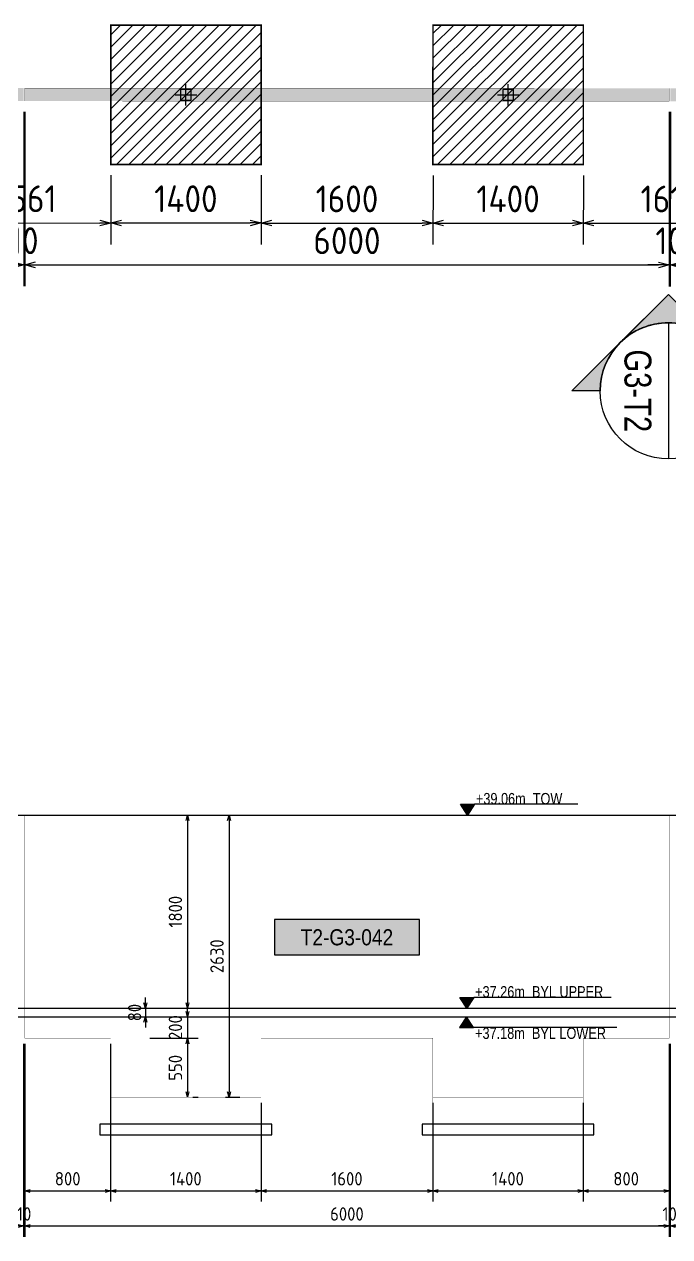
# Model space of a CAD drawing. Header units: centimetres. Extents: x -6122352 to 7132207, y -1694241 to 1947892.
# Drawn here: x 3388036 to 3394046, y 745346 to 756646 of the extents above; entities that cross this region are included whole.
import ezdxf
from ezdxf.enums import TextEntityAlignment as Align

# ---------------------------------------------------------------- set-up
doc = ezdxf.new("R2010")
doc.units = ezdxf.units.CM
doc.header["$MEASUREMENT"] = 0
doc.header["$PDMODE"] = 66
doc.header["$PDSIZE"] = 100
doc.linetypes.add('DASHED2', pattern=[0.375, 0.25, -0.125])
doc.linetypes.add('HIDDEN', pattern=[0.375, 0.25, -0.125])
for name, color, linetype in [('00-MI-DIM', 7, 'Continuous'), ('@MI-FOOTINGS', 7, 'Continuous'), ('@MI-TYPE-01', 30, 'Continuous'), ('@MI-TYPE-02', 6, 'Continuous'), ('JML-Dimension', 1, 'Continuous'), ('PANEL-TAGS', 7, 'Continuous'), ('SECTION', 130, 'Continuous')]:
    doc.layers.add(name, color=color, linetype=linetype)
doc.styles.add('Arial Narrow', font='ARIALN.TTF', dxfattribs={"width": 0.95, "height": 500})
doc.styles.add('PANELTAG_STYLE', font='arial.ttf')
doc.styles.add('Schueco-BEMSTIL', font='isocpeur.ttf', dxfattribs={"width": 0.9})
doc.styles.add('txt-Pisa-std', font='arial.ttf', dxfattribs={"width": 0.8})
doc.dimstyles.new('MI- JWC-TXT-2.5 MM', dxfattribs={"dimscale": 1.5, "dimtxt": 2.5, "dimasz": 1, "dimexe": 2, "dimexo": 1, "dimgap": 1, "dimtad": 1, "dimdec": 0, "dimdsep": 46, "dimtxsty": 'Schueco-BEMSTIL', "dimblk": 'OPEN30', "dimcen": 0, "dimdle": 2, "dimclrd": 140, "dimclre": 8, "dimclrt": 40, "dimadec": 0, "dimazin": 2, "dimtfac": 1, "dimtdec": 0, "dimtix": 1, "dimtmove": 2, "dimatfit": 3, "dimldrblk": 'OPEN', "dimfxl": 2, "dimlwd": -1, "dimlwe": -1, "dimarcsym": 0})

# ---------------------------------------------------------------- blocks, each defined once
blk = doc.blocks.new('_Open30')
at = {"color": 0, "linetype": 'ByBlock', "lineweight": -2}
for p, q in [((-1, 0.27), (0, 0)), ((0, 0), (-1, -0.27)), ((0, 0), (-1, 0))]:
    blk.add_line(p, q, dxfattribs=at)
blk = doc.blocks.new('*D1443')
at = {"layer": '00-MI-DIM', "color": 140, "transparency": 16777216}
for p, q in [((396564, -194593), (396564, -194493)), ((396564, -194703), (396564, -194693)), ((396564, -194803), (396564, -194903))]:
    blk.add_line(p, q, dxfattribs=at)
at = {"layer": '00-MI-DIM', "color": 8, "transparency": 16777216}
for p, q in [((395137, -194692), (396764, -194693)), ((395137, -194702), (396764, -194703))]:
    blk.add_line(p, q, dxfattribs=at)
at = {"layer": 'Defpoints', "color": 0, "transparency": 16777216}
for p in [(395037, -194692), (395037, -194702), (396564, -194693)]:
    blk.add_point(p, dxfattribs=at)
at = {"layer": '00-MI-DIM', "color": 140, "transparency": 16777216, "xscale": 100, "yscale": 100, "zscale": 100}
for p, rotation in [((396564, -194693), 269.9897341789317), ((396564, -194703), 89.98973417893167)]:
    blk.add_blockref('_Open30', p, dxfattribs=dict(at, rotation=rotation))
at = {"layer": '00-MI-DIM', "color": 40, "transparency": 16777216, "insert": (396339, -194698), "char_height": 250, "attachment_point": 5, "rotation": 89.9897, "style": 'Schueco-BEMSTIL'}
blk.add_mtext('10', dxfattribs=at)
blk = doc.blocks.new('_Open')
at = {"color": 0, "linetype": 'ByBlock', "lineweight": -2}
for p, q in [((-1, 0.2), (0, 0)), ((-1, -0.2), (0, 0)), ((0, 0), (-1, 0))]:
    blk.add_line(p, q, dxfattribs=at)
blk = doc.blocks.new('*D1445')
at = {"layer": '00-MI-DIM', "color": 8, "transparency": 16777216}
for p, q in [((395139, -188692), (396765, -188693)), ((395137, -194692), (396764, -194693))]:
    blk.add_line(p, q, dxfattribs=at)
at = {"layer": '00-MI-DIM', "color": 140, "transparency": 16777216}
blk.add_line((396564, -194593), (396565, -188793), dxfattribs=at)
at = {"layer": 'Defpoints', "color": 0, "transparency": 16777216}
for p in [(395039, -188692), (396565, -188693), (395037, -194692)]:
    blk.add_point(p, dxfattribs=at)
at = {"layer": '00-MI-DIM', "color": 140, "transparency": 16777216, "xscale": 100, "yscale": 100, "zscale": 100}
for p, rotation in [((396565, -188693), 89.98973417893167), ((396564, -194693), 269.9897341789317)]:
    blk.add_blockref('_Open30', p, dxfattribs=dict(at, rotation=rotation))
at = {"layer": '00-MI-DIM', "color": 40, "transparency": 16777216, "insert": (396339, -191693), "char_height": 250, "attachment_point": 5, "rotation": 89.9897, "style": 'Schueco-BEMSTIL'}
blk.add_mtext('6000', dxfattribs=at)
blk = doc.blocks.new('*D1447')
at = {"layer": '00-MI-DIM', "color": 140, "transparency": 16777216}
for p, q in [((396565, -188583), (396565, -188483)), ((396565, -188693), (396565, -188683)), ((396565, -188793), (396565, -188893))]:
    blk.add_line(p, q, dxfattribs=at)
at = {"layer": '00-MI-DIM', "color": 8, "transparency": 16777216}
for p, q in [((395139, -188682), (396765, -188683)), ((395139, -188692), (396765, -188693))]:
    blk.add_line(p, q, dxfattribs=at)
at = {"layer": 'Defpoints', "color": 0, "transparency": 16777216}
for p in [(395039, -188682), (395039, -188692), (396565, -188683)]:
    blk.add_point(p, dxfattribs=at)
at = {"layer": '00-MI-DIM', "color": 140, "transparency": 16777216, "xscale": 100, "yscale": 100, "zscale": 100}
for p, rotation in [((396565, -188683), 269.9897341789317), ((396565, -188693), 89.98973417893167)]:
    blk.add_blockref('_Open30', p, dxfattribs=dict(at, rotation=rotation))
at = {"layer": '00-MI-DIM', "color": 40, "transparency": 16777216, "insert": (396340, -188688), "char_height": 250, "attachment_point": 5, "rotation": 89.9897, "style": 'Schueco-BEMSTIL'}
blk.add_mtext('10', dxfattribs=at)
blk = doc.blocks.new('T2-FOOTING PLAN')
at = {"layer": '@MI-FOOTINGS', "transparency": 33554679}
h = blk.add_hatch(dxfattribs=at)
h.set_pattern_fill('ANSI31', color=8, scale=650)
h.paths.add_polyline_path([(-700, 650), (700, 650), (700, -650), (-700, -650)])
at = {"layer": '@MI-FOOTINGS', "color": 160, "true_color": 0x3340f0, "const_width": 15}
blk.add_lwpolyline([(-700, 650), (700, 650), (700, -650), (-700, -650)], close=True, dxfattribs=at)
at = {"layer": '@MI-FOOTINGS', "color": 30}
blk.add_point((0, 0), dxfattribs=at)
blk = doc.blocks.new('*D1463')
at = {"layer": '00-MI-DIM', "color": 8, "transparency": 16777216}
for p, q in [((395729, -193892), (396374, -193893)), ((395730, -195453), (396373, -195454))]:
    blk.add_line(p, q, dxfattribs=at)
at = {"layer": '00-MI-DIM', "color": 140, "transparency": 16777216}
blk.add_line((396173, -195353), (396174, -193993), dxfattribs=at)
at = {"layer": 'Defpoints', "color": 0, "transparency": 16777216}
for p in [(395629, -193892), (396174, -193893), (395630, -195453)]:
    blk.add_point(p, dxfattribs=at)
at = {"layer": '00-MI-DIM', "color": 140, "transparency": 16777216, "xscale": 100, "yscale": 100, "zscale": 100}
for p, rotation in [((396174, -193893), 89.98973417893167), ((396173, -195453), 269.9897341789317)]:
    blk.add_blockref('_Open30', p, dxfattribs=dict(at, rotation=rotation))
at = {"layer": '00-MI-DIM', "color": 40, "transparency": 16777216, "insert": (395948, -194673), "char_height": 250, "attachment_point": 5, "rotation": 89.9897, "style": 'Schueco-BEMSTIL'}
blk.add_mtext('1561', dxfattribs=at)
blk = doc.blocks.new('*D1465')
at = {"layer": '00-MI-DIM', "color": 8, "transparency": 16777216}
for p, q in [((395729, -192492), (396373, -192493)), ((395729, -193892), (396373, -193893))]:
    blk.add_line(p, q, dxfattribs=at)
at = {"layer": '00-MI-DIM', "color": 140, "transparency": 16777216}
blk.add_line((396173, -193793), (396173, -192593), dxfattribs=at)
at = {"layer": 'Defpoints', "color": 0, "transparency": 16777216}
for p in [(395629, -192492), (396173, -192493), (395629, -193892)]:
    blk.add_point(p, dxfattribs=at)
at = {"layer": '00-MI-DIM', "color": 140, "transparency": 16777216, "xscale": 100, "yscale": 100, "zscale": 100}
for p, rotation in [((396173, -192493), 89.98973417893167), ((396173, -193893), 269.9897341789317)]:
    blk.add_blockref('_Open30', p, dxfattribs=dict(at, rotation=rotation))
at = {"layer": '00-MI-DIM', "color": 40, "transparency": 16777216, "insert": (395948, -193193), "char_height": 250, "attachment_point": 5, "rotation": 89.9897, "style": 'Schueco-BEMSTIL'}
blk.add_mtext('1400', dxfattribs=at)
blk = doc.blocks.new('*D1467')
at = {"layer": '00-MI-DIM', "color": 8, "transparency": 16777216}
for p, q in [((395730, -190892), (396374, -190893)), ((395729, -192492), (396374, -192493))]:
    blk.add_line(p, q, dxfattribs=at)
at = {"layer": '00-MI-DIM', "color": 140, "transparency": 16777216}
blk.add_line((396174, -192393), (396174, -190993), dxfattribs=at)
at = {"layer": 'Defpoints', "color": 0, "transparency": 16777216}
for p in [(395630, -190892), (396174, -190893), (395629, -192492)]:
    blk.add_point(p, dxfattribs=at)
at = {"layer": '00-MI-DIM', "color": 140, "transparency": 16777216, "xscale": 100, "yscale": 100, "zscale": 100}
for p, rotation in [((396174, -190893), 89.98973417893167), ((396174, -192493), 269.9897341789317)]:
    blk.add_blockref('_Open30', p, dxfattribs=dict(at, rotation=rotation))
at = {"layer": '00-MI-DIM', "color": 40, "transparency": 16777216, "insert": (395949, -191693), "char_height": 250, "attachment_point": 5, "rotation": 89.9897, "style": 'Schueco-BEMSTIL'}
blk.add_mtext('1600', dxfattribs=at)
blk = doc.blocks.new('*D1469')
at = {"layer": '00-MI-DIM', "color": 8, "transparency": 16777216}
for p, q in [((395730, -189492), (396374, -189493)), ((395730, -190892), (396374, -190893))]:
    blk.add_line(p, q, dxfattribs=at)
at = {"layer": '00-MI-DIM', "color": 140, "transparency": 16777216}
blk.add_line((396174, -190793), (396174, -189593), dxfattribs=at)
at = {"layer": 'Defpoints', "color": 0, "transparency": 16777216}
for p in [(395630, -189492), (396174, -189493), (395630, -190892)]:
    blk.add_point(p, dxfattribs=at)
at = {"layer": '00-MI-DIM', "color": 140, "transparency": 16777216, "xscale": 100, "yscale": 100, "zscale": 100}
for p, rotation in [((396174, -189493), 89.98973417893167), ((396174, -190893), 269.9897341789317)]:
    blk.add_blockref('_Open30', p, dxfattribs=dict(at, rotation=rotation))
at = {"layer": '00-MI-DIM', "color": 40, "transparency": 16777216, "insert": (395949, -190193), "char_height": 250, "attachment_point": 5, "rotation": 89.9897, "style": 'Schueco-BEMSTIL'}
blk.add_mtext('1400', dxfattribs=at)
blk = doc.blocks.new('*D1471')
at = {"layer": '00-MI-DIM', "color": 8, "transparency": 16777216}
for p, q in [((395731, -187882), (396375, -187883)), ((395730, -189492), (396374, -189493))]:
    blk.add_line(p, q, dxfattribs=at)
at = {"layer": '00-MI-DIM', "color": 140, "transparency": 16777216}
blk.add_line((396174, -189393), (396175, -187983), dxfattribs=at)
at = {"layer": 'Defpoints', "color": 0, "transparency": 16777216}
for p in [(395631, -187882), (396175, -187883), (395630, -189492)]:
    blk.add_point(p, dxfattribs=at)
at = {"layer": '00-MI-DIM', "color": 140, "transparency": 16777216, "xscale": 100, "yscale": 100, "zscale": 100}
for p, rotation in [((396175, -187883), 89.98973417893167), ((396174, -189493), 269.9897341789317)]:
    blk.add_blockref('_Open30', p, dxfattribs=dict(at, rotation=rotation))
at = {"layer": '00-MI-DIM', "color": 40, "transparency": 16777216, "insert": (395950, -188688), "char_height": 250, "attachment_point": 5, "rotation": 89.9897, "style": 'Schueco-BEMSTIL'}
blk.add_mtext('1610', dxfattribs=at)
blk = doc.blocks.new('*U1871')
h = blk.add_hatch(color=94)
edge = h.paths.add_edge_path()
edge.add_line((0, -6.35), (0, -8.98))
edge.add_line((0, -8.98), (-8.98, 0))
edge.add_line((-8.98, 0), (0, 8.98))
edge.add_line((0, 8.98), (0, 6.35))
edge.add_arc((0, 0), 6.35, 90, 270)
at = {"color": 94}
blk.add_line((-6.35, 0), (6.35, 0), dxfattribs=at)
for points in [[(0, -6.35), (0, -8.98), (-8.98, 0), (0, 8.98), (0, 6.35, 1)], [(-4.49, 4.49, 0.414214), (-4.49, -4.49), (-8.98, 0), (-4.49, 4.49)]]:
    blk.add_lwpolyline(points, format="xyb", close=True)
blk.add_circle((0, 0), 6.35, dxfattribs=at)
at = {"style": 'Arial Narrow', "width": 0.95, "flags": 8}
blk.add_attdef('VIEWNUMBER', text='', height=2.5, dxfattribs=at).set_placement((0, 0), align=Align.BOTTOM_CENTER)
blk.add_attdef('SHEETNUMBER', text='', height=2.5, dxfattribs=at).set_placement((0, -1.59), align=Align.TOP_CENTER)
blk = doc.blocks.new('*D2070')
at = {"layer": '@MI-TYPE-01', "color": 8, "transparency": 16777216}
for p, q in [((3388040, 747145), (3388040, 745673)), ((3388840, 747145), (3388840, 745673))]:
    blk.add_line(p, q, dxfattribs=at)
at = {"layer": '@MI-TYPE-01', "color": 140, "transparency": 16777216}
blk.add_line((3388090, 745773), (3388790, 745773), dxfattribs=at)
at = {"layer": 'Defpoints', "color": 0, "transparency": 16777216}
for p in [(3388040, 747195), (3388840, 747195), (3388840, 745773)]:
    blk.add_point(p, dxfattribs=at)
at = {"layer": '@MI-TYPE-01', "color": 140, "transparency": 16777216, "xscale": 50, "yscale": 50, "zscale": 50, "rotation": 180}
blk.add_blockref('_Open30', (3388040, 745773), dxfattribs=at)
at = {"layer": '@MI-TYPE-01', "color": 140, "transparency": 16777216, "xscale": 50, "yscale": 50, "zscale": 50}
blk.add_blockref('_Open30', (3388840, 745773), dxfattribs=at)
at = {"layer": '@MI-TYPE-01', "color": 40, "transparency": 16777216, "insert": (3388440, 745886), "char_height": 125, "attachment_point": 5, "style": 'Schueco-BEMSTIL'}
blk.add_mtext('800', dxfattribs=at)
blk = doc.blocks.new('*D2071')
at = {"layer": '@MI-TYPE-01', "color": 8, "transparency": 16777216}
for p, q in [((3388840, 747145), (3388840, 745673)), ((3390240, 746595), (3390240, 745673))]:
    blk.add_line(p, q, dxfattribs=at)
at = {"layer": '@MI-TYPE-01', "color": 140, "transparency": 16777216}
blk.add_line((3388890, 745773), (3390190, 745773), dxfattribs=at)
at = {"layer": 'Defpoints', "color": 0, "transparency": 16777216}
for p in [(3388840, 747195), (3390240, 746645), (3390240, 745773)]:
    blk.add_point(p, dxfattribs=at)
at = {"layer": '@MI-TYPE-01', "color": 140, "transparency": 16777216, "xscale": 50, "yscale": 50, "zscale": 50, "rotation": 180}
blk.add_blockref('_Open30', (3388840, 745773), dxfattribs=at)
at = {"layer": '@MI-TYPE-01', "color": 140, "transparency": 16777216, "xscale": 50, "yscale": 50, "zscale": 50}
blk.add_blockref('_Open30', (3390240, 745773), dxfattribs=at)
at = {"layer": '@MI-TYPE-01', "color": 40, "transparency": 16777216, "insert": (3389540, 745886), "char_height": 125, "attachment_point": 5, "style": 'Schueco-BEMSTIL'}
blk.add_mtext('1400', dxfattribs=at)
blk = doc.blocks.new('*D2072')
at = {"layer": '@MI-TYPE-01', "color": 8, "transparency": 16777216}
for p, q in [((3390240, 746595), (3390240, 745673)), ((3391840, 746595), (3391840, 745673))]:
    blk.add_line(p, q, dxfattribs=at)
at = {"layer": '@MI-TYPE-01', "color": 140, "transparency": 16777216}
blk.add_line((3390290, 745773), (3391790, 745773), dxfattribs=at)
at = {"layer": 'Defpoints', "color": 0, "transparency": 16777216}
for p in [(3390240, 746645), (3391840, 746645), (3391840, 745773)]:
    blk.add_point(p, dxfattribs=at)
at = {"layer": '@MI-TYPE-01', "color": 140, "transparency": 16777216, "xscale": 50, "yscale": 50, "zscale": 50, "rotation": 180}
blk.add_blockref('_Open30', (3390240, 745773), dxfattribs=at)
at = {"layer": '@MI-TYPE-01', "color": 140, "transparency": 16777216, "xscale": 50, "yscale": 50, "zscale": 50}
blk.add_blockref('_Open30', (3391840, 745773), dxfattribs=at)
at = {"layer": '@MI-TYPE-01', "color": 40, "transparency": 16777216, "insert": (3391040, 745886), "char_height": 125, "attachment_point": 5, "style": 'Schueco-BEMSTIL'}
blk.add_mtext('1600', dxfattribs=at)
blk = doc.blocks.new('*D2073')
at = {"layer": '@MI-TYPE-01', "color": 8, "transparency": 16777216}
for p, q in [((3391840, 746595), (3391840, 745673)), ((3393240, 746595), (3393240, 745673))]:
    blk.add_line(p, q, dxfattribs=at)
at = {"layer": '@MI-TYPE-01', "color": 140, "transparency": 16777216}
blk.add_line((3391890, 745773), (3393190, 745773), dxfattribs=at)
at = {"layer": 'Defpoints', "color": 0, "transparency": 16777216}
for p in [(3391840, 746645), (3393240, 746645), (3393240, 745773)]:
    blk.add_point(p, dxfattribs=at)
at = {"layer": '@MI-TYPE-01', "color": 140, "transparency": 16777216, "xscale": 50, "yscale": 50, "zscale": 50, "rotation": 180}
blk.add_blockref('_Open30', (3391840, 745773), dxfattribs=at)
at = {"layer": '@MI-TYPE-01', "color": 140, "transparency": 16777216, "xscale": 50, "yscale": 50, "zscale": 50}
blk.add_blockref('_Open30', (3393240, 745773), dxfattribs=at)
at = {"layer": '@MI-TYPE-01', "color": 40, "transparency": 16777216, "insert": (3392540, 745886), "char_height": 125, "attachment_point": 5, "style": 'Schueco-BEMSTIL'}
blk.add_mtext('1400', dxfattribs=at)
blk = doc.blocks.new('*D2088')
at = {"layer": '@MI-TYPE-01', "color": 8, "transparency": 16777216}
for p, q in [((3394040, 747145), (3394040, 745673)), ((3393240, 746595), (3393240, 745673))]:
    blk.add_line(p, q, dxfattribs=at)
at = {"layer": '@MI-TYPE-01', "color": 140, "transparency": 16777216}
blk.add_line((3393290, 745773), (3393990, 745773), dxfattribs=at)
at = {"layer": 'Defpoints', "color": 0, "transparency": 16777216}
for p in [(3394040, 747195), (3393240, 746645), (3394040, 745773)]:
    blk.add_point(p, dxfattribs=at)
at = {"layer": '@MI-TYPE-01', "color": 140, "transparency": 16777216, "xscale": 50, "yscale": 50, "zscale": 50, "rotation": 180}
blk.add_blockref('_Open30', (3393240, 745773), dxfattribs=at)
at = {"layer": '@MI-TYPE-01', "color": 140, "transparency": 16777216, "xscale": 50, "yscale": 50, "zscale": 50}
blk.add_blockref('_Open30', (3394040, 745773), dxfattribs=at)
at = {"layer": '@MI-TYPE-01', "color": 40, "transparency": 16777216, "insert": (3393640, 745886), "char_height": 125, "attachment_point": 5, "style": 'Schueco-BEMSTIL'}
blk.add_mtext('800', dxfattribs=at)
blk = doc.blocks.new('*D2089')
at = {"layer": '@MI-TYPE-01', "color": 8, "transparency": 16777216}
for p, q in [((3388040, 747145), (3388040, 745346)), ((3394040, 747145), (3394040, 745346))]:
    blk.add_line(p, q, dxfattribs=at)
at = {"layer": '@MI-TYPE-01', "color": 140, "transparency": 16777216}
blk.add_line((3388090, 745446), (3393990, 745446), dxfattribs=at)
at = {"layer": 'Defpoints', "color": 0, "transparency": 16777216}
for p in [(3388040, 747195), (3394040, 747195), (3394040, 745446)]:
    blk.add_point(p, dxfattribs=at)
at = {"layer": '@MI-TYPE-01', "color": 140, "transparency": 16777216, "xscale": 50, "yscale": 50, "zscale": 50, "rotation": 180}
blk.add_blockref('_Open30', (3388040, 745446), dxfattribs=at)
at = {"layer": '@MI-TYPE-01', "color": 140, "transparency": 16777216, "xscale": 50, "yscale": 50, "zscale": 50}
blk.add_blockref('_Open30', (3394040, 745446), dxfattribs=at)
at = {"layer": '@MI-TYPE-01', "color": 40, "transparency": 16777216, "insert": (3391040, 745558), "char_height": 125, "attachment_point": 5, "style": 'Schueco-BEMSTIL'}
blk.add_mtext('6000', dxfattribs=at)
blk = doc.blocks.new('*D2102')
at = {"layer": '@MI-TYPE-01', "color": 8, "transparency": 16777216}
for p, q in [((3388030, 747145), (3388030, 745346)), ((3388040, 747145), (3388040, 745346))]:
    blk.add_line(p, q, dxfattribs=at)
at = {"layer": '@MI-TYPE-01', "color": 140, "transparency": 16777216}
for p, q in [((3387980, 745446), (3387930, 745446)), ((3388030, 745446), (3388040, 745446)), ((3388090, 745446), (3388140, 745446))]:
    blk.add_line(p, q, dxfattribs=at)
at = {"layer": 'Defpoints', "color": 0, "transparency": 16777216}
for p in [(3388030, 747195), (3388040, 747195), (3388040, 745446)]:
    blk.add_point(p, dxfattribs=at)
at = {"layer": '@MI-TYPE-01', "color": 140, "transparency": 16777216, "xscale": 50, "yscale": 50, "zscale": 50}
blk.add_blockref('_Open30', (3388030, 745446), dxfattribs=at)
at = {"layer": '@MI-TYPE-01', "color": 140, "transparency": 16777216, "xscale": 50, "yscale": 50, "zscale": 50, "rotation": 180}
blk.add_blockref('_Open30', (3388040, 745446), dxfattribs=at)
at = {"layer": '@MI-TYPE-01', "color": 40, "transparency": 16777216, "insert": (3388035, 745558), "char_height": 125, "attachment_point": 5, "style": 'Schueco-BEMSTIL'}
blk.add_mtext('10', dxfattribs=at)
blk = doc.blocks.new('*D2103')
at = {"layer": '@MI-TYPE-01', "color": 8, "transparency": 16777216}
for p, q in [((3394040, 747145), (3394040, 745346)), ((3394050, 747145), (3394050, 745346))]:
    blk.add_line(p, q, dxfattribs=at)
at = {"layer": '@MI-TYPE-01', "color": 140, "transparency": 16777216}
for p, q in [((3393990, 745446), (3393940, 745446)), ((3394040, 745446), (3394050, 745446)), ((3394100, 745446), (3394150, 745446))]:
    blk.add_line(p, q, dxfattribs=at)
at = {"layer": 'Defpoints', "color": 0, "transparency": 16777216}
for p in [(3394040, 747195), (3394050, 747195), (3394050, 745446)]:
    blk.add_point(p, dxfattribs=at)
at = {"layer": '@MI-TYPE-01', "color": 140, "transparency": 16777216, "xscale": 50, "yscale": 50, "zscale": 50}
blk.add_blockref('_Open30', (3394040, 745446), dxfattribs=at)
at = {"layer": '@MI-TYPE-01', "color": 140, "transparency": 16777216, "xscale": 50, "yscale": 50, "zscale": 50, "rotation": 180}
blk.add_blockref('_Open30', (3394050, 745446), dxfattribs=at)
at = {"layer": '@MI-TYPE-01', "color": 40, "transparency": 16777216, "insert": (3394045, 745558), "char_height": 125, "attachment_point": 5, "style": 'Schueco-BEMSTIL'}
blk.add_mtext('10', dxfattribs=at)
blk = doc.blocks.new('T2-ELE FT')
at = {"color": 12, "linetype": 'HIDDEN', "ltscale": 5, "const_width": 2}
blk.add_lwpolyline([(30306558, 1676366), (30306558, 1676866), (30307958, 1676866), (30307958, 1676366)], dxfattribs=at)
at = {"color": 12, "ltscale": 20, "const_width": 2}
blk.add_lwpolyline([(30306558, 1676366), (30307958, 1676366), (30307958, 1676116), (30306558, 1676116)], close=True, dxfattribs=at)
at = {"color": 8, "ltscale": 20}
blk.add_lwpolyline([(30306458, 1676116), (30308058, 1676116), (30308058, 1676016), (30306458, 1676016)], close=True, dxfattribs=at)
blk = doc.blocks.new('*D2105')
at = {"layer": '@MI-TYPE-01', "color": 8, "transparency": 16777216}
for p, q in [((3389908, 749275), (3390043, 749275)), ((3389908, 746645), (3390043, 746645))]:
    blk.add_line(p, q, dxfattribs=at)
at = {"layer": '@MI-TYPE-01', "color": 140, "transparency": 16777216}
blk.add_line((3389943, 749225), (3389943, 746695), dxfattribs=at)
at = {"layer": 'Defpoints', "color": 0, "transparency": 16777216}
for p in [(3389858, 749275), (3389858, 746645), (3389943, 746645)]:
    blk.add_point(p, dxfattribs=at)
at = {"layer": '@MI-TYPE-01', "color": 140, "transparency": 16777216, "xscale": 50, "yscale": 50, "zscale": 50}
for p, rotation in [((3389943, 749275), 90), ((3389943, 746645), 270)]:
    blk.add_blockref('_Open30', p, dxfattribs=dict(at, rotation=rotation))
at = {"layer": '@MI-TYPE-01', "color": 40, "transparency": 16777216, "insert": (3389830, 747960), "char_height": 125, "attachment_point": 5, "rotation": 90, "style": 'Schueco-BEMSTIL'}
blk.add_mtext('2630', dxfattribs=at)
blk = doc.blocks.new('*D2074')
at = {"layer": '@MI-TYPE-01', "color": 8, "transparency": 16777216}
for p, q in [((3389482, 749275), (3389656, 749275)), ((3389482, 747475), (3389656, 747475))]:
    blk.add_line(p, q, dxfattribs=at)
at = {"layer": '@MI-TYPE-01', "color": 140, "transparency": 16777216}
blk.add_line((3389556, 749225), (3389556, 747525), dxfattribs=at)
at = {"layer": 'Defpoints', "color": 0, "transparency": 16777216}
for p in [(3389432, 749275), (3389432, 747475), (3389556, 747475)]:
    blk.add_point(p, dxfattribs=at)
at = {"layer": '@MI-TYPE-01', "color": 140, "transparency": 16777216, "xscale": 50, "yscale": 50, "zscale": 50}
for p, rotation in [((3389556, 749275), 90), ((3389556, 747475), 270)]:
    blk.add_blockref('_Open30', p, dxfattribs=dict(at, rotation=rotation))
at = {"layer": '@MI-TYPE-01', "color": 40, "transparency": 16777216, "insert": (3389443, 748375), "char_height": 125, "attachment_point": 5, "rotation": 90, "style": 'Schueco-BEMSTIL'}
blk.add_mtext('1800', dxfattribs=at)
blk = doc.blocks.new('*D2075')
at = {"layer": '@MI-TYPE-01', "color": 140, "transparency": 16777216}
for p, q in [((3389163, 747525), (3389163, 747575)), ((3389163, 747475), (3389163, 747395)), ((3389163, 747345), (3389163, 747295))]:
    blk.add_line(p, q, dxfattribs=at)
at = {"layer": '@MI-TYPE-01', "color": 8, "transparency": 16777216}
for p, q in [((3388952, 747475), (3389263, 747475)), ((3389055, 747395), (3389263, 747395))]:
    blk.add_line(p, q, dxfattribs=at)
at = {"layer": 'Defpoints', "color": 0, "transparency": 16777216}
for p in [(3388902, 747475), (3389005, 747395), (3389163, 747395)]:
    blk.add_point(p, dxfattribs=at)
at = {"layer": '@MI-TYPE-01', "color": 140, "transparency": 16777216, "xscale": 50, "yscale": 50, "zscale": 50}
for p, rotation in [((3389163, 747475), 270), ((3389163, 747395), 90)]:
    blk.add_blockref('_Open30', p, dxfattribs=dict(at, rotation=rotation))
at = {"layer": '@MI-TYPE-01', "color": 40, "transparency": 16777216, "insert": (3389063, 747435), "char_height": 125, "attachment_point": 5, "rotation": 90, "style": 'Schueco-BEMSTIL'}
blk.add_mtext('80', dxfattribs=at)
blk = doc.blocks.new('*D2076')
at = {"layer": '@MI-TYPE-01', "color": 140, "transparency": 16777216}
for p, q in [((3389556, 747445), (3389556, 747495)), ((3389556, 747395), (3389556, 747195)), ((3389556, 747145), (3389556, 747095))]:
    blk.add_line(p, q, dxfattribs=at)
at = {"layer": '@MI-TYPE-01', "color": 8, "transparency": 16777216}
for p, q in [((3389055, 747395), (3389656, 747395)), ((3389204, 747195), (3389656, 747195))]:
    blk.add_line(p, q, dxfattribs=at)
at = {"layer": 'Defpoints', "color": 0, "transparency": 16777216}
for p in [(3389005, 747395), (3389154, 747195), (3389556, 747195)]:
    blk.add_point(p, dxfattribs=at)
at = {"layer": '@MI-TYPE-01', "color": 140, "transparency": 16777216, "xscale": 50, "yscale": 50, "zscale": 50}
for p, rotation in [((3389556, 747395), 270), ((3389556, 747195), 90)]:
    blk.add_blockref('_Open30', p, dxfattribs=dict(at, rotation=rotation))
at = {"layer": '@MI-TYPE-01', "color": 40, "transparency": 16777216, "insert": (3389443, 747295), "char_height": 125, "attachment_point": 5, "rotation": 90, "style": 'Schueco-BEMSTIL'}
blk.add_mtext('200', dxfattribs=at)
blk = doc.blocks.new('*D2077')
at = {"layer": '@MI-TYPE-01', "color": 8, "transparency": 16777216}
for p, q in [((3389204, 747195), (3389656, 747195)), ((3389606, 746645), (3389656, 746645))]:
    blk.add_line(p, q, dxfattribs=at)
at = {"layer": '@MI-TYPE-01', "color": 140, "transparency": 16777216}
blk.add_line((3389556, 747145), (3389556, 746695), dxfattribs=at)
at = {"layer": 'Defpoints', "color": 0, "transparency": 16777216}
for p in [(3389154, 747195), (3389556, 746645), (3389556, 746645)]:
    blk.add_point(p, dxfattribs=at)
at = {"layer": '@MI-TYPE-01', "color": 140, "transparency": 16777216, "xscale": 50, "yscale": 50, "zscale": 50}
for p, rotation in [((3389556, 747195), 90), ((3389556, 746645), 270)]:
    blk.add_blockref('_Open30', p, dxfattribs=dict(at, rotation=rotation))
at = {"layer": '@MI-TYPE-01', "color": 40, "transparency": 16777216, "insert": (3389443, 746920), "char_height": 125, "attachment_point": 5, "rotation": 90, "style": 'Schueco-BEMSTIL'}
blk.add_mtext('550', dxfattribs=at)
blk = doc.blocks.new('PANELTAG')
at = {"layer": 'PANEL-TAGS', "color": 1}
blk.add_lwpolyline([(-13.5, -3.3), (13.5, -3.3), (13.5, 3.3), (-13.5, 3.3)], close=True, dxfattribs=at)
at = {"layer": 'PANEL-TAGS', "color": 40, "true_color": 0xffd700}
blk.add_solid([(-13.5, -3.3), (13.5, -3.3), (-13.5, 3.3), (13.5, 3.3)], dxfattribs=at)
at = {"layer": 'PANEL-TAGS', "color": 5, "style": 'PANELTAG_STYLE', "width": 0.85}
blk.add_attdef('TAGNO', text='', height=3, dxfattribs=at).set_placement((0, 0), align=Align.MIDDLE)
blk = doc.blocks.new('*U2058')
at = {"layer": 'JML-Dimension'}
h = blk.add_hatch(color=10, dxfattribs=at)
h.dxf.hatch_style = 1
h.paths.add_polyline_path([(0, 0), (-1.54, 2.37), (1.54, 2.37)])
blk.add_line((24.31, 2.37), (1.54, 2.37), dxfattribs=at)
blk.add_lwpolyline([(0, 0), (-1.54, 2.37), (1.54, 2.37), (0, 0)], dxfattribs=at)
at = {"color": 5, "style": 'txt-Pisa-std', "width": 0.8}
blk.add_attdef('+0.0', text='', height=2.5, dxfattribs=at).set_placement((1.87, 2.37), align=Align.BOTTOM_LEFT)
blk = doc.blocks.new('*U2056')
at = {"layer": 'JML-Dimension'}
h = blk.add_hatch(color=10, dxfattribs=at)
h.dxf.hatch_style = 1
h.paths.add_polyline_path([(0, 0), (-1.54, 2.37), (1.54, 2.37)])
blk.add_line((31.81, 2.37), (1.54, 2.37), dxfattribs=at)
blk.add_lwpolyline([(0, 0), (-1.54, 2.37), (1.54, 2.37), (0, 0)], dxfattribs=at)
at = {"color": 5, "style": 'txt-Pisa-std', "width": 0.8}
blk.add_attdef('+0.0', text='', height=2.5, dxfattribs=at).set_placement((1.87, 2.37), align=Align.BOTTOM_LEFT)
blk = doc.blocks.new('*U2057')
at = {"layer": 'JML-Dimension'}
h = blk.add_hatch(color=10, dxfattribs=at)
h.dxf.hatch_style = 1
h.paths.add_polyline_path([(0, 0), (-1.54, 2.37), (1.54, 2.37)])
blk.add_line((33.03, 2.37), (1.54, 2.37), dxfattribs=at)
blk.add_lwpolyline([(0, 0), (-1.54, 2.37), (1.54, 2.37), (0, 0)], dxfattribs=at)
at = {"color": 5, "style": 'txt-Pisa-std', "width": 0.8}
blk.add_attdef('+0.0', text='', height=2.5, dxfattribs=at).set_placement((1.87, 2.37), align=Align.BOTTOM_LEFT)
blk = doc.blocks.new('T2-MID PARTITION HALF')
at = {"layer": '@MI-TYPE-02'}
h = blk.add_hatch(color=256, dxfattribs=at)
h.dxf.hatch_style = 1
h.paths.add_polyline_path([(-62.2, 5901.9), (-60, 0), (60, 0), (57.8, 5901.8)])
h.paths.add_polyline_path([(-60, 11911.9), (-62.1, 5911.9), (57.9, 5911.8), (60, 11911.8)])
h.paths.add_polyline_path([(-57.9, 17921.9), (-60, 11921.9), (60, 11921.8), (62.1, 17921.8)])
h.paths.add_polyline_path([(-55.8, 23931.9), (-57.9, 17931.9), (62.1, 17931.8), (64.2, 23931.8)])
at = {"layer": '@MI-TYPE-02', "const_width": 2.5}
blk.add_lwpolyline([(-60, 11911.9), (-62.1, 5911.9), (57.9, 5911.8), (60, 11911.8)], close=True, dxfattribs=at)
at = {"layer": '@MI-FOOTINGS', "rotation": 89.98973417812736}
for p in [(0.8, 10411.8), (0.2, 7411.8)]:
    blk.add_blockref('T2-FOOTING PLAN', p, dxfattribs=at)
at = {"layer": '00-MI-DIM'}
for base, p1, p2, picture, middle in [((1195.7, 12721.6), (650.9, 11111.7), (652.3, 12721.7), '*D1471', (970.6, 11916.7)), ((1195.4, 11111.6), (650.7, 9711.7), (650.9, 11111.7), '*D1469', (970.3, 10411.7)), ((1195.2, 9711.6), (650.4, 8111.7), (650.7, 9711.7), '*D1467', (970, 8911.7)), ((1193.8, 8111.6), (650.1, 6711.7), (650.4, 8111.7), '*D1465', (968.7, 7411.7)), ((1194.6, 6711.6), (650.9, 5150.8), (650.1, 6711.7), '*D1463', (969.5, 5931.2))]:
    dim = blk.add_linear_dim(base=base, p1=p1, p2=p2, angle=89.98973, dimstyle='MI- JWC-TXT-2.5 MM', dxfattribs=at)
    dim.commit()
    dim.dimension.update_dxf_attribs({"geometry": picture, "text_midpoint": middle, "insert": (-394979, 200604.2)})
for base, p1, p2, picture, middle in [((1585.7, 11921.6), (60, 11911.8), (60, 11921.8), '*D1447', (1585.7, 11916.6)), ((1585.7, 11911.6), (57.9, 5911.8), (60, 11911.8), '*D1445', (1585.2, 8911.6)), ((1584.7, 5911.6), (57.8, 5901.8), (57.9, 5911.8), '*D1443', (1584.7, 5906.6))]:
    dim = blk.add_linear_dim(base=base, p1=p1, p2=p2, angle=89.98973, dimstyle='MI- JWC-TXT-2.5 MM', dxfattribs=at)
    dim.commit()
    dim.dimension.update_dxf_attribs({"geometry": picture, "text_midpoint": middle, "dimtype": 128, "insert": (-394979, 200604.2)})

msp = doc.modelspace()

# ---------------------------------------------------------------- linework, layer by layer
at = {"layer": '@MI-TYPE-01', "const_width": 2.5}
msp.add_lwpolyline([(3388040.204, 749275.48765), (3394040.204, 749275.48765), (3394040.204, 747195.48769), (3393240.204, 747195.48769), (3393240.204, 746645.48769), (3391840.204, 746645.48769), (3391840.204, 747195.48769), (3390240.204, 747195.48769), (3390240.204, 746645.48769), (3388840.204, 746645.48769), (3388840.204, 747195.48769), (3388040.204, 747195.48769)], close=True, dxfattribs=at)
at = {"layer": '@MI-TYPE-02', "color": 160, "linetype": 'DASHED2', "ltscale": 5}
for points in [[(3381935.35401, 749275.48765), (3406060.204, 749275.48765)], [(3381960.54805, 747475.48769), (3406060.204, 747475.48769)], [(3381960.54805, 747395.48769), (3406060.204, 747395.48769)]]:
    msp.add_lwpolyline(points, dxfattribs=at)

# ---------------------------------------------------------------- block references
at = {"color": 2, "xscale": -1}
for p in [(33696798.36556, -929720.38607), (33699798.36556, -929720.38607)]:
    msp.add_blockref('T2-ELE FT', p, dxfattribs=at)
at = {"layer": '00-MI-DIM'}
ref = msp.add_blockref('*U1871', (3394033.22329, 753229.54428), dxfattribs=dict(at, xscale=100, yscale=100, zscale=100, rotation=270))
ref.add_attrib('VIEWNUMBER', '04', dxfattribs={"layer": '0', "height": 250, "rotation": 270, "style": 'Arial Narrow', "width": 0.95}).set_placement((3394033.22329, 753229.54428), align=Align.BOTTOM_CENTER)
ref.add_attrib('SHEETNUMBER', 'G3-T2', dxfattribs={"layer": '0', "height": 250, "rotation": 270, "style": 'Arial Narrow', "width": 0.95}).set_placement((3393874.47329, 753229.54428), align=Align.TOP_CENTER)
at = {"layer": '@MI-TYPE-02', "color": 6, "rotation": 270}
msp.add_blockref('T2-MID PARTITION HALF', (3382129.40118, 755988.49058), dxfattribs=at)
at = {"layer": 'PANEL-TAGS'}
ref = msp.add_blockref('PANELTAG', (3391040.204, 748136.64151), dxfattribs=dict(at, xscale=50, yscale=50, zscale=50))
ref.add_attrib('TAGNO', 'T2-G3-042', dxfattribs={"color": 5, "height": 150, "style": 'PANELTAG_STYLE', "width": 0.85}).set_placement((3391040.204, 748136.64151), align=Align.MIDDLE_CENTER)
at = {"layer": 'SECTION', "color": 6}
ref = msp.add_blockref('*U2058', (3392162.32217, 749275.48765), dxfattribs=dict(at, xscale=42.30147098076819, yscale=42.30147098076819, zscale=42.30147098076819))
ref.add_attrib('+0.0', '+39.06m  TOW', (3392241.45082, 749375.74471), dxfattribs={"layer": 'JML-Dimension', "color": 5, "height": 105.7536775, "style": 'txt-Pisa-std', "width": 0.8})
ref = msp.add_blockref('*U2056', (3392155.02868, 747475.48769), dxfattribs=dict(at, xscale=42.30147098076819, yscale=42.30147098076819, zscale=42.30147098076819))
ref.add_attrib('+0.0', '+37.26m  BYL UPPER', (3392234.15733, 747575.74476), dxfattribs={"layer": 'JML-Dimension', "color": 5, "height": 105.7536775, "style": 'txt-Pisa-std', "width": 0.8})
ref = msp.add_blockref('*U2057', (3392154.48868, 747395.48769), dxfattribs=dict(at, xscale=-42.30147098076819, yscale=42.30147098076819, zscale=42.30147098076819, rotation=180))
ref.add_attrib('+0.0', '+37.18m  BYL LOWER', (3392233.61732, 747189.47695), dxfattribs={"layer": 'JML-Dimension', "color": 5, "height": 105.7536775, "style": 'txt-Pisa-std', "width": 0.8})

# ---------------------------------------------------------------- dimensions: what is measured, and where the dimension line sits
at = {"layer": '@MI-TYPE-01'}
for base, p1, p2, picture, middle in [((3389555.79775, 747475.48769), (3389432.48132, 749275.48765), (3389432.48132, 747475.48769), '*D2074', (3389443.29775, 748375.48767)), ((3389942.82726, 746645.48769), (3389857.95124, 749275.48765), (3389857.95124, 746645.48769), '*D2105', (3389830.32726, 747960.48767)), ((3389555.79775, 747195.48769), (3389004.58856, 747395.48769), (3389153.53972, 747195.48769), '*D2076', (3389443.29775, 747295.48769)), ((3389555.79775, 746645.48769), (3389153.53972, 747195.48769), (3389555.79775, 746645.48769), '*D2077', (3389443.29775, 746920.48769))]:
    dim = msp.add_linear_dim(base=base, p1=p1, p2=p2, angle=90, dimstyle='MI- JWC-TXT-2.5 MM', dxfattribs=at)
    dim.commit()
    dim.dimension.update_dxf_attribs({"geometry": picture, "text_midpoint": middle})
dim = msp.add_linear_dim(base=(3389163.22014, 747395.48769), p1=(3388902.26584, 747475.48769), p2=(3389004.58856, 747395.48769), angle=90, dimstyle='MI- JWC-TXT-2.5 MM', dxfattribs=at)
dim.commit()
dim.dimension.update_dxf_attribs({"geometry": '*D2075', "text_midpoint": (3389063.14629, 747435.48769), "dimtype": 160})
for base, p1, p2, picture, middle in [((3388040.204, 745445.66259), (3388030.204, 747195.48769), (3388040.204, 747195.48769), '*D2102', (3388035.204, 745558.16259)), ((3394050.204, 745445.66259), (3394040.204, 747195.48769), (3394050.204, 747195.48769), '*D2103', (3394045.204, 745558.16259))]:
    dim = msp.add_linear_dim(base=base, p1=p1, p2=p2, dimstyle='MI- JWC-TXT-2.5 MM', dxfattribs=at)
    dim.commit()
    dim.dimension.update_dxf_attribs({"geometry": picture, "text_midpoint": middle})
for base, p1, p2, picture, middle in [((3388840.204, 745773.13522), (3388040.204, 747195.48769), (3388840.204, 747195.48769), '*D2070', (3388440.204, 745773.13522)), ((3394040.204, 745445.66259), (3388040.204, 747195.48769), (3394040.204, 747195.48769), '*D2089', (3391040.204, 745445.66259)), ((3390240.204, 745773.13522), (3388840.204, 747195.48769), (3390240.204, 746645.48769), '*D2071', (3389540.204, 745773.13522)), ((3394040.204, 745773.13522), (3393240.204, 746645.48769), (3394040.204, 747195.48769), '*D2088', (3393640.204, 745773.13522)), ((3391840.204, 745773.13522), (3390240.204, 746645.48769), (3391840.204, 746645.48769), '*D2072', (3391040.204, 745773.13522)), ((3393240.204, 745773.13522), (3391840.204, 746645.48769), (3393240.204, 746645.48769), '*D2073', (3392540.204, 745773.13522))]:
    dim = msp.add_linear_dim(base=base, p1=p1, p2=p2, dimstyle='MI- JWC-TXT-2.5 MM', dxfattribs=at)
    dim.commit()
    dim.dimension.update_dxf_attribs({"geometry": picture, "text_midpoint": middle, "dimtype": 160})

doc.saveas('drawing.dxf')
